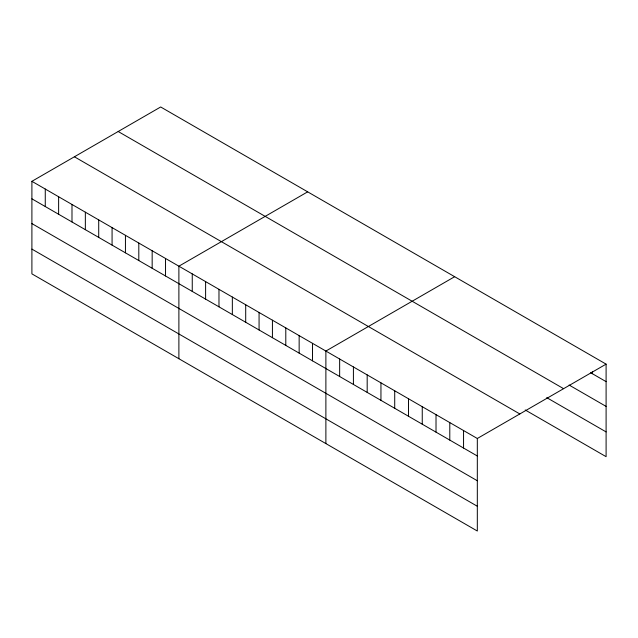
<?xml version="1.0" encoding="UTF-8"?>
<svg xmlns="http://www.w3.org/2000/svg" width="638" height="638" viewBox="0 0 638 638"><rect width="100%" height="100%" fill="white"/><g stroke="black" fill="none" stroke-linecap="round" stroke-linejoin="round"><path stroke-width="0.96" d="M31.9 181.32L477.32 438.489L477.32 531.023L31.9 273.861L31.9 181.32L160.68 106.977L606.1 364.139L606.1 456.68L525.218 409.979M307.668 191.839L178.887 266.19L178.887 358.723M454.655 276.701L325.882 351.052L325.882 443.593M477.32 438.489L606.1 364.139M590.613 372.696L606.1 381.636M569.096 385.033L606.1 406.398M118.182 131.508L563.601 388.67M546.726 397.634L606.1 431.91M74.399 156.788L519.818 413.95M31.9 198.825L477.32 455.987M31.9 223.587L477.32 480.749M31.9 249.099L477.32 506.261M592.335 371.739L592.335 373.685M463.555 430.538L463.555 448.035M449.79 422.587L449.79 440.084M436.017 414.636L436.017 432.141M422.252 406.693L422.252 424.19M408.487 398.742L408.487 416.239M394.715 390.791L394.715 408.296M380.95 382.848L380.95 400.345M367.185 374.897L367.185 392.394M353.412 366.946L353.412 384.443M339.647 359.003L339.647 376.5M312.516 343.332L312.516 360.837M299.15 335.62L299.15 353.117M285.792 327.908L285.792 345.405M272.426 320.188L272.426 337.693M259.068 312.476L259.068 329.974M245.702 304.765L245.702 322.262M232.344 297.045L232.344 314.542M218.978 289.333L218.978 306.83M205.611 281.613L205.611 299.118M192.253 273.901L192.253 291.399M165.529 258.47L165.529 275.967M152.163 250.758L152.163 268.255M138.805 243.046L138.805 260.543M125.439 235.326L125.439 252.823M112.073 227.614L112.073 245.112M98.715 219.895L98.715 237.4M85.348 212.183L85.348 229.68M71.99 204.471L71.99 221.968M58.624 196.751L58.624 214.248M45.266 189.039L45.266 206.537"/></g></svg>
